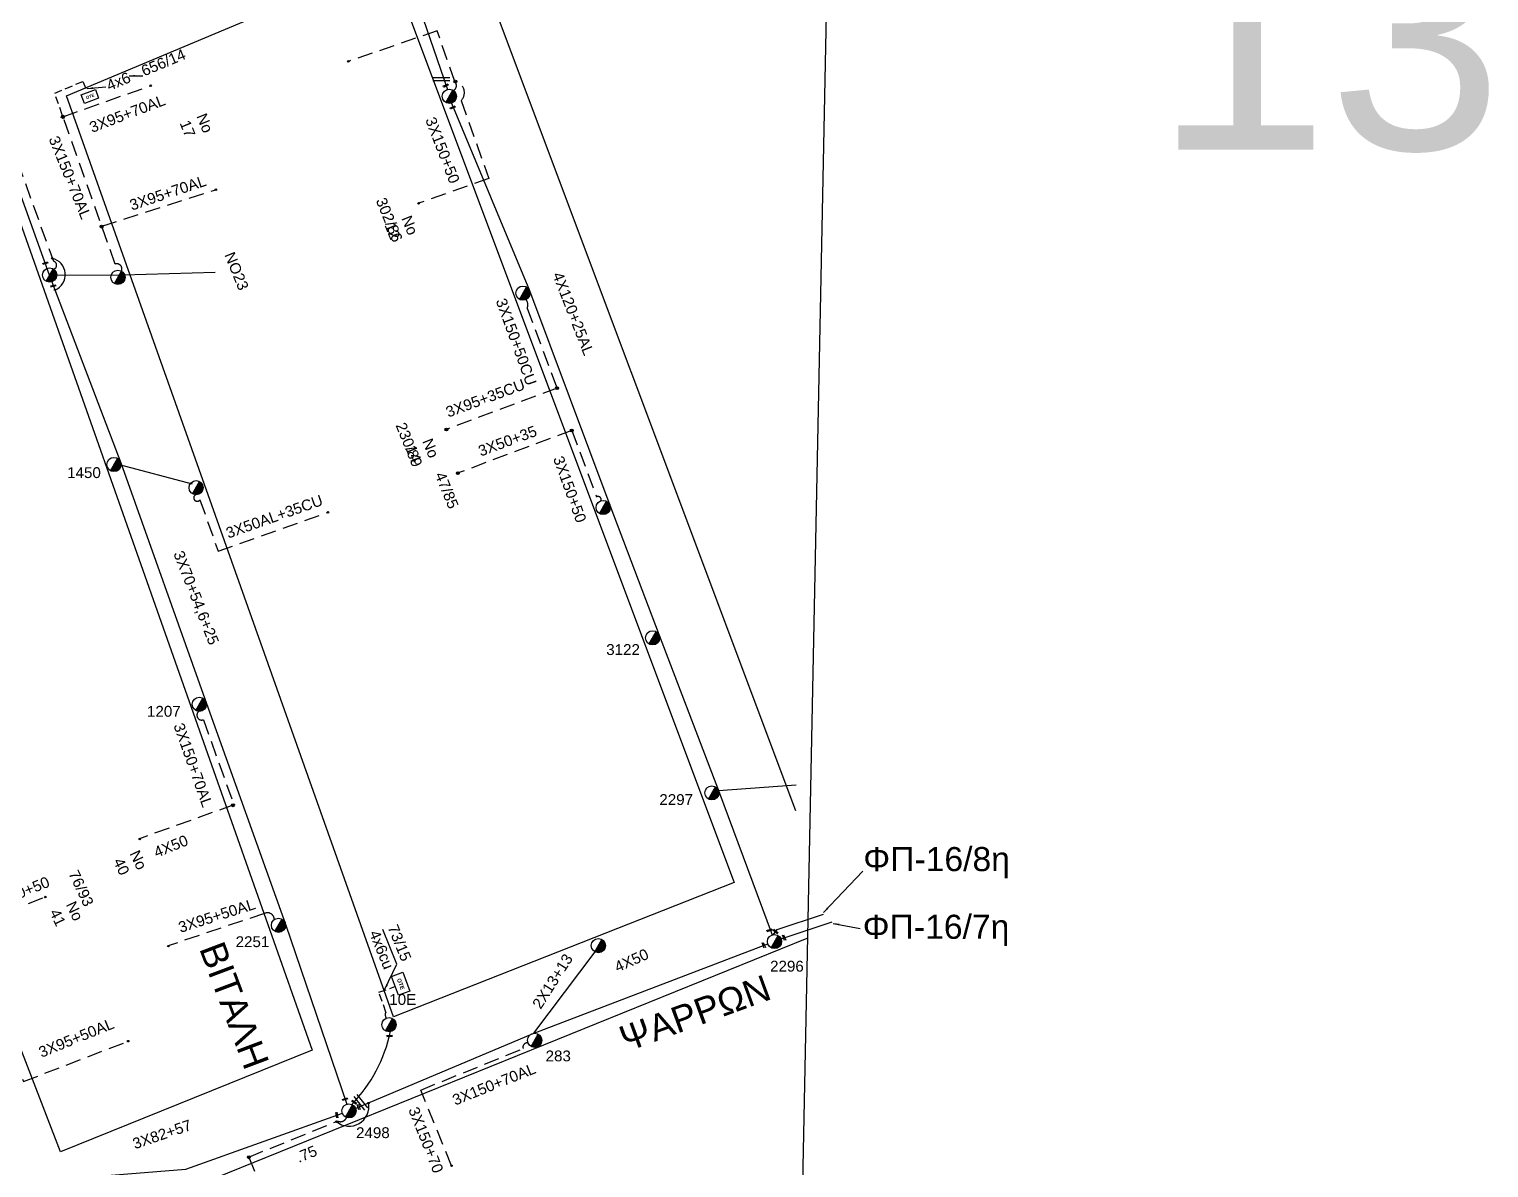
# Model space of a CAD drawing. Header units: millimetres. Extents: x 771 to 3391, y 686 to 1835.
# Drawn here: x 2753.9 to 2996.2, y 1112.1 to 1301.1 of the extents above; entities that cross this region are included whole.
import ezdxf

# ---------------------------------------------------------------- set-up
doc = ezdxf.new("R2010")
doc.units = ezdxf.units.MM
doc.linetypes.add('DASHED', pattern=[19.05, 12.7, -6.35])
for name, color, linetype in [('Pillar OTE', 7, 'Continuous'), ('Άγνωστα', 7, 'Continuous'), ('Γυμνά εναέρια ΧΤ και ΦΟΠ (3Φ)   4x50+16AL', 7, 'Continuous'), ('Επιγραφές - Σχήματα', 7, 'Continuous'), ('Καλωδια Χ.Τ 3x95+35', 7, 'DASHED'), ('Καλωδια Χ.Τ. 3x50+35', 7, 'Continuous'), ('Καλωδια ΧΤ  3X95+50', 7, 'Continuous'), ('Καλώδια ΧΤ   3x150+50CU', 7, 'DASHED'), ('Καλώδια ΧΤ   3x150+70AL', 7, 'DASHED'), ('Καλώδια ΧΤ   3x150AL+50CU', 7, 'DASHED'), ('Μηχανική τομή', 7, 'Continuous'), ('Στύλος ΦΜ', 7, 'Continuous'), ('Στύλος ΦΜ @ 1', 7, 'Continuous'), ('Συνδέσεις', 7, 'Continuous'), ('Συνεστραμμένα ΧΤ   3x70+54.6+25 AL', 7, 'SYN_LINE'), ('Συνεστραμμένα ΧΤ   4x120+25 AL', 7, 'SYN_LINE'), ('Τομή', 7, 'Continuous'), ('Υπόβαθρο ΔΕΗ', 7, 'Continuous'), ('Υπόγεια Καλώδια Δικτύου ΧΤ   .075', 7, 'DASHED'), ('Υπόγεια καλώδια Παροχών ΧΤ   4x50AL', 7, 'DASHED'), ('Υπόγεια καλώδια Παροχών ΧΤ   4x6', 7, 'DASHED')]:
    doc.layers.add(name, color=color, linetype=linetype)
doc.styles.add('arial', font='arial.ttf')
doc.styles.get("Standard").update_dxf_attribs({"font": 'arial.ttf'})
doc.linetypes.add('SYN_LINE', pattern='A,0.5,-0.0001,["/\\/\\/\\/",Standard,S=0.1,R=0,X=0,Y=-0.05],-0.25', length=0.7501)
doc.dimstyles.new('ISO-25', dxfattribs={"dimtxt": 2.5, "dimasz": 2.5, "dimexe": 1.25, "dimexo": 0.625, "dimtad": 1, "dimtxsty": 'Standard', "dimcen": 2.5, "dimadec": 0, "dimazin": 0, "dimtfac": 1, "dimtmove": 0, "dimatfit": 3, "dimfxl": 1, "dimarcsym": 0})

# ---------------------------------------------------------------- blocks, each defined once
blk = doc.blocks.new('ΥΠΑΡΧΩΝ ΤΣΙΜΕΝΤΕΝΙΟΣ ΣΤΥΛΟΣ')
at = {"layer": 'Στύλος ΦΜ'}
blk.add_hatch(color=7, dxfattribs=at).paths.add_polyline_path([(-1.29, -2.28, 0.574793), (2.62, 0, 0.268822), (1.3, 2.27)])
at = {"layer": 'Στύλος ΦΜ', "color": 7}
blk.add_line((-1.29, -2.28), (1.3, 2.27), dxfattribs=at)
blk.add_circle((0, 0), 2.62, dxfattribs=at)
at = {"layer": 'Στύλος ΦΜ', "flags": 4}
for tag, p in [('ΑΡΙΘΜΟΣ', (-4.68, 8.05)), ('ΤΥΠΟΣ', (-4.91, 3.03))]:
    blk.add_attdef(tag, p, '', height=4, dxfattribs=at)
blk = doc.blocks.new('_ΣΥΝΔΕΣΗ')
at = {"layer": 'Συνδέσεις', "linetype": 'SYN_LINE', "ltscale": 40}
blk.add_hatch(color=256, dxfattribs=at).paths.add_polyline_path([(0.5, -0.01, 1), (-0.5, -0.01, 1)])
at = {"layer": 'Συνδέσεις'}
blk.add_circle((0, -0.01), 0.5, dxfattribs=at)
blk = doc.blocks.new('ΜΗΧΑΝΙΚΗ ΤΟΜΗ')
at = {"layer": 'Μηχανική τομή', "ltscale": 40}
for p, q in [((-1.89, 0.78), (1.89, 0.78)), ((1.89, 0), (-1.89, 0))]:
    blk.add_line(p, q, dxfattribs=at)
blk = doc.blocks.new('ΤΟΜΗ')
at = {"layer": 'Τομή', "ltscale": 40}
for p, q in [((-5.68, 0), (5.68, 0)), ((5.68, -2.33), (-5.68, -2.33))]:
    blk.add_line(p, q, dxfattribs=at)
blk = doc.blocks.new('TSONTA XT1')
at = {"ltscale": 40}
h = blk.add_hatch(color=256, dxfattribs=at)
h.dxf.hatch_style = 1
h.paths.add_polyline_path([(595.96, 2487.66), (597.07, 2488.77), (595.96, 2489.87), (594.85, 2488.77)])
blk.add_lwpolyline([(594.85, 2488.77), (595.96, 2489.87), (597.07, 2488.77), (595.96, 2487.66)], close=True, dxfattribs=at)
blk = doc.blocks.new('PILLAR ΟΤΕ')
at = {"layer": 'Pillar OTE', "ltscale": 40}
blk.add_lwpolyline([(-3.31, 2.02), (3.39, 2.02), (3.39, -1.99), (-3.31, -1.99)], close=True, dxfattribs=at)
at = {"layer": 'Pillar OTE', "insert": (-1.81, 0.71), "char_height": 1.3575, "width": 109.961, "attachment_point": 1}
blk.add_mtext('{\\fArial|b1|i0|c161|p34;OTE}', dxfattribs=at)

msp = doc.modelspace()

# ---------------------------------------------------------------- linework, layer by layer
at = {"layer": 'Άγνωστα', "color": 30, "linetype": 'DASHED', "ltscale": 0.2}
for points in [[(2759.52791, 1286.5858), (2774.16079, 1291.75938)], [(2765.98235, 1268.40319), (2784.89858, 1274.47261)]]:
    msp.add_lwpolyline(points, dxfattribs=at)
at = {"layer": 'Άγνωστα', "color": 30, "linetype": 'SYN_LINE', "ltscale": 15}
for points in [[(2757.32016, 1260.27641), (2769.54477, 1260.31239), (2769.54477, 1260.31239)], [(2769.54477, 1260.31239), (2784.78497, 1260.77633)]]:
    msp.add_lwpolyline(points, dxfattribs=at)
at = {"layer": 'Άγνωστα', "color": 2}
msp.add_lwpolyline([(2868.32711, 1174.74732), (2881.20685, 1175.68641)], dxfattribs=at)
at = {"layer": 'Άγνωστα', "color": 27, "ltscale": 0.2}
msp.add_lwpolyline([(2788.12311, 1172.41275), (2788.127, 1172.41412)], dxfattribs=at)
at = {"layer": 'Άγνωστα', "color": 6}
msp.add_lwpolyline([(2847.81121, 1147.94736), (2837.60478, 1134.41841)], dxfattribs=at)
at = {"layer": 'Γυμνά εναέρια ΧΤ και ΦΟΠ (3Φ)   4x50+16AL', "color": 6, "linetype": 'Continuous', "ltscale": 0.2}
msp.add_lwpolyline([(2808.0476, 1121.94748), (2837.54222, 1134.40522), (2876.50941, 1149.27312)], dxfattribs=at)
at = {"layer": 'Γυμνά εναέρια ΧΤ και ΦΟΠ (3Φ)   4x50+16AL', "color": 5, "linetype": 'Continuous', "ltscale": 0.2}
msp.add_lwpolyline([(2748.23452, 1109.31537), (2779.95049, 1111.84059), (2805.93412, 1121.1511)], dxfattribs=at)
at = {"layer": 'Καλωδια Χ.Τ 3x95+35', "color": 2, "linetype": 'DASHED', "ltscale": 0.2}
msp.add_lwpolyline([(2841.53973, 1241.52837), (2823.16296, 1234.65444)], dxfattribs=at)
at = {"layer": 'Καλωδια Χ.Τ. 3x50+35', "color": 2, "linetype": 'DASHED', "ltscale": 0.2}
msp.add_lwpolyline([(2843.97987, 1234.49408), (2825.28688, 1227.50185)], dxfattribs=at)
at = {"layer": 'Καλωδια Χ.Τ. 3x50+35', "color": 5, "linetype": 'DASHED', "ltscale": 0.2}
msp.add_lwpolyline([(2781.52698, 1223.82277, 1.229226095), (2782.26682, 1222.96897), (2785.29322, 1214.44338), (2803.53919, 1220.92031)], format="xyb", dxfattribs=at)
at = {"layer": 'Καλωδια ΧΤ  3X95+50', "color": 5, "linetype": 'DASHED', "ltscale": 0.2}
msp.add_lwpolyline([(2794.61527, 1153.31008, 0.540079822), (2792.96492, 1154.30878), (2776.98691, 1148.93995)], format="xyb", dxfattribs=at)
at = {"layer": 'Καλωδια ΧΤ  3X95+50', "color": 2, "linetype": 'DASHED', "ltscale": 0.2}
msp.add_lwpolyline([(2748.1852, 1138.84103, -1.10635469), (2750.0763, 1133.93414), (2752.97564, 1126.41113), (2770.34898, 1133.10674)], format="xyb", dxfattribs=at)
at = {"layer": 'Καλώδια ΧΤ   3x150+50CU', "color": 5, "linetype": 'DASHED', "ltscale": 0.2}
msp.add_lwpolyline([(2743.3839, 1303.73107, -0.998883415), (2746.84589, 1293.40258), (2757.94339, 1262.59942, -0.777057316), (2757.98227, 1261.26763)], format="xyb", dxfattribs=at)
at = {"layer": 'Καλώδια ΧΤ   3x150+50CU', "color": 30, "linetype": 'DASHED', "ltscale": 0.2}
msp.add_lwpolyline([(2824.34257, 1290.93935, 0.507812711), (2824.55566, 1292.43514), (2821.65027, 1300.86266), (2806.88738, 1295.77315)], format="xyb", dxfattribs=at)
at = {"layer": 'Καλώδια ΧΤ   3x150+50CU', "color": 2, "linetype": 'DASHED', "ltscale": 0.2}
for points in [[(2836.37767, 1256.22112, -0.30955552), (2836.56733, 1254.82157), (2841.53973, 1241.52837)], [(2843.97987, 1234.49408), (2848.10588, 1223.46362, -0.739481649), (2848.80804, 1222.83377)]]:
    msp.add_lwpolyline(points, format="xyb", dxfattribs=at)
msp.add_lwpolyline([(2743.16622, 1151.86396), (2756.658, 1157.06364)], dxfattribs=at)
at = {"layer": 'Καλώδια ΧΤ   3x150+50CU', "color": 6, "linetype": 'DASHED', "ltscale": 0.2}
msp.add_lwpolyline([(2790.36621, 1113.86992), (2796.64883, 1098.37599)], dxfattribs=at)
at = {"layer": 'Καλώδια ΧΤ   3x150+70AL', "color": 30, "linetype": 'DASHED', "ltscale": 0.2}
for points in [[(2824.55566, 1292.43514, -0.613873895), (2825.63035, 1289.30114), (2830.2158, 1276.32841), (2818.56195, 1272.20915)], [(2769.24475, 1260.9471, 0.657868166), (2768.21088, 1262.12524), (2759.54518, 1286.53715)]]:
    msp.add_lwpolyline(points, format="xyb", dxfattribs=at)
at = {"layer": 'Καλώδια ΧΤ   3x150+70AL', "color": 5, "linetype": 'DASHED', "ltscale": 0.2}
msp.add_lwpolyline([(2782.10325, 1187.86649, 0.88335909), (2782.83247, 1186.47484), (2787.9017, 1172.33477)], format="xyb", dxfattribs=at)
at = {"layer": 'Καλώδια ΧΤ   3x150+70AL', "color": 6, "linetype": 'DASHED', "ltscale": 0.2}
msp.add_lwpolyline([(2824.02336, 1112.4222), (2818.92344, 1124.99939), (2835.91335, 1131.88861, -0.576006174), (2836.72416, 1132.81931)], format="xyb", dxfattribs=at)
at = {"layer": 'Συνεστραμμένα ΧΤ   3x70+54.6+25 AL', "color": 30, "linetype": 'SYN_LINE', "ltscale": 20}
msp.add_lwpolyline([(2757.32016, 1260.27641), (2744.13495, 1296.84314)], dxfattribs=at)
at = {"layer": 'Συνεστραμμένα ΧΤ   3x70+54.6+25 AL', "color": 2, "linetype": 'SYN_LINE', "ltscale": 20}
msp.add_lwpolyline([(2824.00734, 1288.84405), (2836.95854, 1257.75188), (2850.29772, 1222.09093), (2858.47908, 1200.53524), (2868.33089, 1174.74759), (2877.21734, 1150.75118)], dxfattribs=at)
at = {"layer": 'Συνεστραμμένα ΧΤ   3x70+54.6+25 AL', "color": 5, "linetype": 'SYN_LINE', "ltscale": 20}
msp.add_lwpolyline([(2757.69547, 1259.18685), (2769.14442, 1229.1337), (2783.34264, 1189.14828), (2796.46275, 1152.55112), (2806.62547, 1122.64975)], dxfattribs=at)
at = {"layer": 'Συνεστραμμένα ΧΤ   3x70+54.6+25 AL', "color": 5, "linetype": 'SYN_LINE', "ltscale": 15}
msp.add_lwpolyline([(2768.86361, 1228.82124), (2780.98388, 1225.65454)], dxfattribs=at)
at = {"layer": 'Συνεστραμμένα ΧΤ   3x70+54.6+25 AL', "color": 2, "linetype": 'SYN_LINE', "ltscale": 8}
msp.add_lwpolyline([(2877.43815, 1150.80935), (2878.06274, 1151.66675), (2885.77721, 1154.19948)], dxfattribs=at)
at = {"layer": 'Συνεστραμμένα ΧΤ   3x70+54.6+25 AL', "color": 6, "linetype": 'SYN_LINE', "ltscale": 8}
msp.add_lwpolyline([(2878.70828, 1150.1121), (2887.21556, 1152.90511)], dxfattribs=at)
at = {"layer": 'Συνεστραμμένα ΧΤ   3x70+54.6+25 AL', "linetype": 'SYN_LINE', "ltscale": 10}
msp.add_arc((2789.17319, 1139.99897), 25.27036, 316.4943019, 347.8727311, dxfattribs=at)
at = {"layer": 'Συνεστραμμένα ΧΤ   4x120+25 AL', "color": 30, "linetype": 'SYN_LINE', "ltscale": 20}
msp.add_lwpolyline([(2772.47796, 1435.08609), (2783.08742, 1406.40877), (2792.57868, 1379.87681), (2804.7423, 1346.94114), (2811.73132, 1324.89483), (2823.3775, 1291.11335)], dxfattribs=at)
at = {"layer": 'Υπόβαθρο ΔΕΗ'}
for points in [[(887.18759, 748.25165), (2875.29445, 763.38266), (2895.53155, 1762.67838)], [(2884.20344, 1312.48957), (2876.02105, 1337.29618), (2826.30747, 1317.67948), (2881.1056, 1171.39551)], [(2760.11294, 1290.06747), (2813.5866, 1312.51801), (2870.95186, 1159.43548), (2814.3932, 1137.15602), (2760.11294, 1290.06747)], [(2704.92594, 1255.32971), (2715.24661, 1260.12571), (2716.39051, 1271.06603), (2747.00032, 1284.27063), (2800.87735, 1131.59833), (2759.11344, 1114.72766), (2704.92594, 1255.32971)], [(2814.93458, 1145.87269), (2812.62641, 1151.66385)], [(2884.63315, 1104.51812), (2779.81887, 1059.29404), (2765.05969, 1102.37207), (2883.05681, 1150.21863)]]:
    msp.add_lwpolyline(points, dxfattribs=at)
for centre, radius, start, end in [((2757.1738, 1260.3868), 2.74838, 292.1120114, 77.3799167), ((2807.03532, 1122.24766), 3.25923, 229.4734727, 11.0281086)]:
    msp.add_arc(centre, radius, start, end, dxfattribs=at)
at = {"layer": 'Υπόγεια Καλώδια Δικτύου ΧΤ   .075', "color": 6, "linetype": 'DASHED', "ltscale": 0.2}
msp.add_lwpolyline([(2790.36621, 1113.86992), (2805.12315, 1119.8537, 0.45018185), (2806.5848, 1120.43416)], format="xyb", dxfattribs=at)
at = {"layer": 'Υπόγεια καλώδια Παροχών ΧΤ   4x50AL', "color": 5, "linetype": 'DASHED', "ltscale": 0.2}
msp.add_lwpolyline([(2787.9017, 1172.33477), (2772.23293, 1166.7175)], dxfattribs=at)
at = {"layer": 'Υπόγεια καλώδια Παροχών ΧΤ   4x6', "color": 30, "linetype": 'DASHED', "ltscale": 0.1}
msp.add_lwpolyline([(2759.42377, 1286.9058), (2758.16367, 1290.48963), (2762.8571, 1292.46013), (2763.64957, 1290.57259)], dxfattribs=at)
at = {"layer": 'Υπόγεια καλώδια Παροχών ΧΤ   4x6', "linetype": 'DASHED', "ltscale": 0.1}
msp.add_lwpolyline([(2813.21059, 1136.93888, -0.314478594), (2813.13017, 1137.92313), (2811.95932, 1141.22148), (2814.63698, 1142.17199)], format="xyb", dxfattribs=at)

# ---------------------------------------------------------------- block references
at = {"layer": 'Pillar OTE'}
for p, xscale, yscale, zscale, rotation in [((2763.99772, 1289.93481), 0.375, 0.375, 0.375, 20.97463555574058), ((2815.55204, 1142.65914), 0.5, 0.5, 0.5, 290.0966908352368)]:
    msp.add_blockref('PILLAR ΟΤΕ', p, dxfattribs=dict(at, xscale=xscale, yscale=yscale, zscale=zscale, rotation=rotation))
at = {"layer": 'Μηχανική τομή'}
for p, xscale, yscale, zscale, rotation in [((2823.11446, 1291.65886), 0.2499999999999681, 0.2499999999999681, 0.2499999999999681, 24.52614692496657), ((2824.25612, 1288.02991), 0.2499999999999681, 0.2499999999999681, 0.2499999999999681, 24.52614692496657), ((2756.63629, 1262.17299), 0.25, 0.25, 0.25, 17.59654746458869), ((2757.9499, 1258.39459), 0.25, 0.25, 0.25, 11.58453589594179), ((2876.82311, 1151.43088), 0.25, 0.25, 0.25, 18.51409692688359), ((2877.8568, 1151.38404), 0.249999999999919, 0.249999999999919, 0.249999999999919, 140.0317898333802), ((2879.30212, 1150.3298), 0.249999999999919, 0.249999999999919, 0.249999999999919, 112.4170817310728), ((2875.92078, 1149.07692), 0.249999999999919, 0.249999999999919, 0.249999999999919, 112.4170817310728), ((2813.73935, 1133.86811), 0.25, 0.25, 0.25, 4.160960231006399), ((2806.37325, 1123.38753), 0.25, 0.25, 0.25, 18.51409692688359), ((2807.80327, 1122.92526), 0.25, 0.25, 0.25, 328.257912172128), ((2808.69928, 1122.22273), 0.2499999999999189, 0.2499999999999189, 0.2499999999999189, 107.4989743746693), ((2805.09182, 1120.86058), 0.249999999999919, 0.249999999999919, 0.249999999999919, 99.62776517971889)]:
    msp.add_blockref('ΜΗΧΑΝΙΚΗ ΤΟΜΗ', p, dxfattribs=dict(at, xscale=xscale, yscale=yscale, zscale=zscale, rotation=rotation))
at = {"layer": 'Στύλος ΦΜ @ 1', "ltscale": 40, "xscale": 0.4499999999998181, "yscale": 0.4499999999998181, "zscale": 0.4499999999998181}
for p in [(2823.67002, 1289.97248), (2757.31079, 1260.30003), (2768.65919, 1259.92521), (2835.87644, 1257.28691), (2781.62964, 1224.99606), (2849.18102, 1221.71662), (2848.39225, 1148.97183)]:
    msp.add_blockref('ΥΠΑΡΧΩΝ ΤΣΙΜΕΝΤΕΝΙΟΣ ΣΤΥΛΟΣ', p, dxfattribs=at)
at = {"layer": 'Στύλος ΦΜ @ 1', "ltscale": 40}
ref = msp.add_blockref('ΥΠΑΡΧΩΝ ΤΣΙΜΕΝΤΕΝΙΟΣ ΣΤΥΛΟΣ', (2768.00254, 1228.84518), dxfattribs=dict(at, xscale=0.4499999999998181, yscale=0.4499999999998181, zscale=0.4499999999998181))
ref.add_attrib('ΤΥΠΟΣ', '1450', (2760.22597, 1226.59992), dxfattribs={"layer": 'Στύλος ΦΜ', "height": 1.8, "flags": 4})
ref = msp.add_blockref('ΥΠΑΡΧΩΝ ΤΣΙΜΕΝΤΕΝΙΟΣ ΣΤΥΛΟΣ', (2857.39549, 1200.07374), dxfattribs=dict(at, xscale=0.4499999999998181, yscale=0.4499999999998181, zscale=0.4499999999998181))
ref.add_attrib('ΤΥΠΟΣ', '3122', (2849.69375, 1197.22462), dxfattribs={"layer": 'Στύλος ΦΜ', "height": 1.8, "flags": 4})
ref = msp.add_blockref('ΥΠΑΡΧΩΝ ΤΣΙΜΕΝΤΕΝΙΟΣ ΣΤΥΛΟΣ', (2782.16964, 1189.04239), dxfattribs=dict(at, xscale=0.4499999999998181, yscale=0.4499999999998181, zscale=0.4499999999998181))
ref.add_attrib('ΤΥΠΟΣ', '1207', (2773.47862, 1186.9765), dxfattribs={"layer": 'Στύλος ΦΜ', "height": 1.8, "flags": 4})
ref = msp.add_blockref('ΥΠΑΡΧΩΝ ΤΣΙΜΕΝΤΕΝΙΟΣ ΣΤΥΛΟΣ', (2867.22944, 1174.33052), dxfattribs=dict(at, xscale=0.4499999999998181, yscale=0.4499999999998181, zscale=0.4499999999998181))
ref.add_attrib('ΤΥΠΟΣ', '2297', (2858.51115, 1172.31744), dxfattribs={"layer": 'Στύλος ΦΜ', "height": 1.8, "flags": 4})
ref = msp.add_blockref('ΥΠΑΡΧΩΝ ΤΣΙΜΕΝΤΕΝΙΟΣ ΣΤΥΛΟΣ', (2795.30176, 1152.35306), dxfattribs=dict(at, xscale=0.4499999999998181, yscale=0.4499999999998181, zscale=0.4499999999998181))
ref.add_attrib('ΤΥΠΟΣ', '2251', (2788.18884, 1148.72345), dxfattribs={"layer": 'Στύλος ΦΜ', "height": 1.8, "flags": 4})
ref = msp.add_blockref('ΥΠΑΡΧΩΝ ΤΣΙΜΕΝΤΕΝΙΟΣ ΣΤΥΛΟΣ', (2877.62635, 1149.64672), dxfattribs=dict(at, xscale=0.4499999999998181, yscale=0.4499999999998181, zscale=0.4499999999998181))
ref.add_attrib('ΤΥΠΟΣ', '2296', (2876.88955, 1144.65697), dxfattribs={"layer": 'Στύλος ΦΜ', "height": 1.8, "flags": 4})
ref = msp.add_blockref('ΥΠΑΡΧΩΝ ΤΣΙΜΕΝΤΕΝΙΟΣ ΣΤΥΛΟΣ', (2813.64543, 1135.84433), dxfattribs=dict(at, xscale=0.4499999999998181, yscale=0.4499999999998181, zscale=0.4499999999998181))
ref.add_attrib('ΤΥΠΟΣ', '10Ε', (2813.69216, 1139.13091), dxfattribs={"layer": 'Στύλος ΦΜ', "height": 1.8, "flags": 4})
ref = msp.add_blockref('ΥΠΑΡΧΩΝ ΤΣΙΜΕΝΤΕΝΙΟΣ ΣΤΥΛΟΣ', (2837.81645, 1133.25982), dxfattribs=dict(at, xscale=0.4499999999998181, yscale=0.4499999999998181, zscale=0.4499999999998181))
ref.add_attrib('ΤΥΠΟΣ', '283', (2839.63659, 1129.75762), dxfattribs={"layer": 'Στύλος ΦΜ', "height": 1.8, "flags": 4})
ref = msp.add_blockref('ΥΠΑΡΧΩΝ ΤΣΙΜΕΝΤΕΝΙΟΣ ΣΤΥΛΟΣ', (2807.00447, 1121.53463), dxfattribs=dict(at, xscale=0.4499999999998181, yscale=0.4499999999998181, zscale=0.4499999999998181))
ref.add_attrib('ΤΥΠΟΣ', '2498', (2808.175, 1117.01619), dxfattribs={"layer": 'Στύλος ΦΜ', "height": 1.8, "flags": 4})
at = {"layer": 'Συνδέσεις'}
for p, xscale, yscale, zscale in [((2806.88738, 1295.77315), 0.25, 0.25, 0.25), ((2774.09544, 1291.73628), 0.25, 0.25, 0.25), ((2824.657, 1292.42174), 0.4777242751394019, 0.4777242751394019, 0.4777242751394019), ((2784.89858, 1274.47261), 0.25, 0.25, 0.25), ((2818.56195, 1272.20915), 0.25, 0.25, 0.25), ((2765.93863, 1268.34216), 0.4777242751394019, 0.4777242751394019, 0.4777242751394019), ((2757.77428, 1263.06878), 0.25, 0.25, 0.25), ((2758.20835, 1257.84057), 0.25, 0.25, 0.25), ((2841.53973, 1241.52837), 0.4777242751394019, 0.4777242751394019, 0.4777242751394019), ((2823.16296, 1234.65444), 0.4777242751394019, 0.4777242751394019, 0.4777242751394019), ((2843.97356, 1234.49171), 0.4777242751394019, 0.4777242751394019, 0.4777242751394019), ((2825.06635, 1227.41937), 0.4777242751394019, 0.4777242751394019, 0.4777242751394019), ((2803.53919, 1220.92031), 0.25, 0.25, 0.25), ((2787.73599, 1172.27536), 0.4777242751394019, 0.4777242751394019, 0.4777242751394019), ((2772.27922, 1166.67226), 0.25, 0.25, 0.25), ((2756.59294, 1157.03857), 0.25, 0.25, 0.25), ((2777.03321, 1148.89471), 0.25, 0.25, 0.25), ((2770.34898, 1133.10674), 0.25, 0.25, 0.25), ((2810.24195, 1122.83088), 0.25, 0.25, 0.25), ((2804.91677, 1119.73322), 0.25, 0.25, 0.25), ((2790.38055, 1113.83455), 0.4777242751394019, 0.4777242751394019, 0.4777242751394019), ((2824.02336, 1112.4222), 0.25, 0.25, 0.25)]:
    msp.add_blockref('_ΣΥΝΔΕΣΗ', p, dxfattribs=dict(at, xscale=xscale, yscale=yscale, zscale=zscale))
at = {"layer": 'Συνδέσεις', "xscale": 0.3075184835441075, "yscale": 0.3075184835441075, "zscale": 0.3075184835441075, "rotation": 18.42562371114567}
msp.add_blockref('TSONTA XT1', (2827.56232, 502.55034), dxfattribs=at)
at = {"layer": 'Τομή', "xscale": 0.25, "yscale": 0.25, "zscale": 0.25}
msp.add_blockref('ΤΟΜΗ', (2822.31651, 1293.10062), dxfattribs=at)
at = {"layer": 'Τομή', "xscale": 0.2499999999999669, "yscale": 0.2499999999999669, "zscale": 0.2499999999999669, "rotation": 308.1680509152084}
msp.add_blockref('ΤΟΜΗ', (2809.19763, 1123.15286), dxfattribs=at)

# ---------------------------------------------------------------- texts
at = {"ltscale": 40, "insert": (2940.71406, 1318.26756), "char_height": 37.162172, "width": 427.7952412, "attachment_point": 1, "style": 'arial'}
msp.add_mtext('13', dxfattribs=at)
at = {"ltscale": 40, "char_height": 4, "width": 67.4273804, "attachment_point": 1, "style": 'arial'}
for s, insert, rotation in [('{\\H1.083x;BITAΛH}', (2786.15074, 1150.03513), 290.6293288), ('{\\H1.083x;ΨAPPΩN}', (2851.44291, 1135.30108), 20.0890911)]:
    msp.add_mtext(s, dxfattribs=dict(at, insert=insert, rotation=rotation))
at = {"layer": 'Άγνωστα', "color": 7, "char_height": 1.8, "attachment_point": 1}
for s, gutter_width, insert, rotation in [('656/14', 1.71483, (2772.29941, 1294.92924), 22.8323789), ('4x6', 1.71483, (2766.52314, 1292.50411), 22.8323789), ('3X95+70AL', 12.5, (2763.71417, 1285.57734), 20.9232682), ('3X95+70AL', 12.5, (2770.3898, 1272.69867), 18.5273723), ('302/86', 1.95143, (2813.08909, 1273.37676), 292.0698273), ('NO23', 12.5, (2787.95589, 1264.341), 292.0698273), ('3X150+50CU', 12.5, (2833.02623, 1256.65599), 289.9169393), ('3X95+35CU', 12.5, (2822.8599, 1238.31861), 20.3295234), ('230/89', 2.00674, (2816.3715, 1236.0479), 292.0698273), ('3X50+35', 12.5, (2828.24145, 1231.8451), 20.3295234), ('3X150+50', 12.5, (2842.5395, 1230.47049), 289.9169393), ('47/85', 2.00674, (2822.90413, 1227.82129), 292.0698273), ('3X50AL+35CU', 12.5, (2786.37191, 1218.23881), 19.5640446), ('3X70+54,6+25', 12.5, (2779.50523, 1214.73695), 291.3321964), ('4X50', 12.5, (2774.38739, 1165.20333), 22.1491672), ('3X150+50', 12.5, (2746.14172, 1156.16448), 22.1491672), ('76/93', 2.12179, (2762.03283, 1161.72489), 295.1972149), ('3X95+50AL', 12.5, (2778.49084, 1152.79829), 17.7164874), ('4X50', 12.5, (2850.83902, 1146.14795), 24.1053974), ('2X13+13', 12.5, (2837.30125, 1139.26174), 57.5834249), ('3X95+50AL', 12.5, (2755.28431, 1132.00696), 22.1491672), ('3X150+70', 12.5, (2818.49013, 1122.40536), 291.6182318), ('3X82+57', 12.5, (2770.88119, 1116.85829), 18.8929566), ('.75', 12.5, (2797.98439, 1114.5517), 22.1491672)]:
    msp.add_mtext_dynamic_manual_height_columns(s, width=1.8, gutter_width=gutter_width, heights=[0.04535], dxfattribs=dict(at, insert=insert, rotation=rotation))
at = {"layer": 'Άγνωστα', "color": 7}
note = msp.add_mtext_dynamic_manual_height_columns('No ', width=1.8, gutter_width=2.00674, heights=[0.04535, 0], dxfattribs=dict(at, insert=(2781.88015, 1290.88939), char_height=1.8, attachment_point=1, rotation=292.0698273))
for column, words in zip(note.columns.linked_columns, ['17']):
    column.text = words
note = msp.add_mtext_dynamic_manual_height_columns('No ', width=1.8, gutter_width=1.95143, heights=[0.04535, 0], dxfattribs=dict(at, insert=(2815.90996, 1273.87217), char_height=1.8, attachment_point=1, rotation=292.0698273))
for column, words in zip(note.columns.linked_columns, ['12']):
    column.text = words
note = msp.add_mtext_dynamic_manual_height_columns('No ', width=1.8, gutter_width=2.00674, heights=[0.04535, 0], dxfattribs=dict(at, insert=(2819.36025, 1236.91914), char_height=1.8, attachment_point=1, rotation=292.0698273))
for column, words in zip(note.columns.linked_columns, ['14']):
    column.text = words
note = msp.add_mtext_dynamic_manual_height_columns('No ', width=1.8, gutter_width=1.89371, heights=[0.04535, 0], dxfattribs=dict(at, insert=(2770.60702, 1168.37578), char_height=1.8, attachment_point=1, rotation=295.1972149))
for column, words in zip(note.columns.linked_columns, ['40']):
    column.text = words
note = msp.add_mtext_dynamic_manual_height_columns('No ', width=1.8, gutter_width=2.12179, heights=[0.04535, 0], dxfattribs=dict(at, insert=(2759.93319, 1160.1061), char_height=1.8, attachment_point=1, rotation=295.1972149))
for column, words in zip(note.columns.linked_columns, ['41']):
    column.text = words
at = {"layer": 'Επιγραφές - Σχήματα', "ltscale": 0.2, "char_height": 4, "width": 19.6718533, "attachment_point": 1}
for s, insert in [('ΦΠ-16/8η', (2892.35882, 1165.33974)), ('ΦΠ-16/7η', (2892.26354, 1154.10288))]:
    msp.add_mtext(s, dxfattribs=dict(at, insert=insert))
at = {"layer": 'Καλώδια ΧΤ   3x150+70AL', "color": 7, "char_height": 1.8, "attachment_point": 1}
for insert, rotation in [((2758.79503, 1283.59872), 292.0698273), ((2779.55102, 1186.13243), 289.5149613), ((2823.95493, 1124.07512), 21.9248823)]:
    msp.add_mtext_dynamic_manual_height_columns('3X150+70AL', width=1.8, gutter_width=12.5, heights=[0.04535], dxfattribs=dict(at, insert=insert, rotation=rotation))
at = {"layer": 'Καλώδια ΧΤ   3x150AL+50CU', "color": 7, "insert": (2821.3175, 1286.73677), "char_height": 1.8, "attachment_point": 1, "rotation": 290.9201145}
msp.add_mtext_dynamic_manual_height_columns('3X150+50', width=1.8, gutter_width=12.5, heights=[0.04535], dxfattribs=at)
at = {"layer": 'Συνεστραμμένα ΧΤ   4x120+25 AL', "color": 7, "insert": (2842.41533, 1261.02071), "char_height": 1.8, "attachment_point": 1, "rotation": 291.3321964}
msp.add_mtext_dynamic_manual_height_columns('4X120+25AL', width=1.8, gutter_width=12.5, heights=[0.04535], dxfattribs=at)
at = {"layer": 'Υπόγεια καλώδια Παροχών ΧΤ   4x50AL', "color": 7, "ltscale": 0.2, "char_height": 1.8, "attachment_point": 1, "rotation": 292.1666036}
for s, insert in [('4x6cu', (2811.9872, 1151.74704)), ('73/15', (2815.05026, 1152.68839))]:
    msp.add_mtext_dynamic_manual_height_columns(s, width=1.8, gutter_width=12.5, heights=[0.11759], dxfattribs=dict(at, insert=insert))

# ---------------------------------------------------------------- leaders
at = {"layer": 'Επιγραφές - Σχήματα', "ltscale": 40}
for points in [[(2763.55939, 1291.24828), (2766.66158, 1291.5555)], [(2770.51286, 1293.3548), (2772.78256, 1293.4012)], [(2885.76973, 1154.47137), (2892.25833, 1161.33126)], [(2887.36254, 1152.6627), (2891.84319, 1151.78823)], [(2812.90064, 1141.60787), (2814.93458, 1145.87269)]]:
    msp.add_leader(points, dimstyle='ISO-25', override={"dimasz": 1, "dimtad": 0}, dxfattribs=at)

doc.saveas('drawing.dxf')
